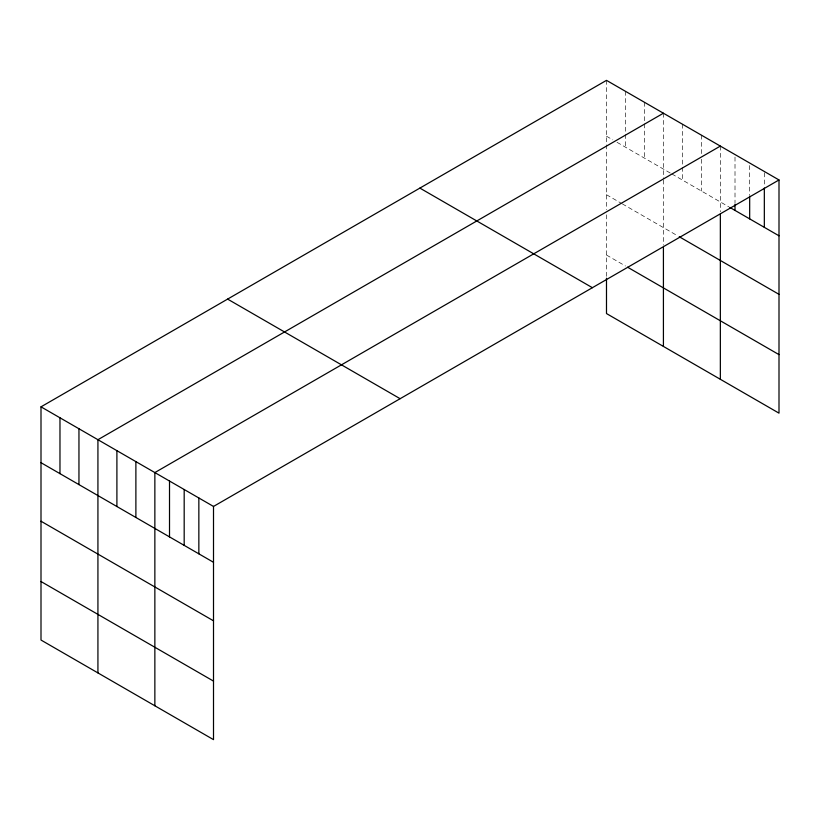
<?xml version="1.0" encoding="UTF-8"?>
<svg xmlns="http://www.w3.org/2000/svg" width="820" height="820" viewBox="0 0 820 820"><rect width="100%" height="100%" fill="white"/><g stroke="black" fill="none" stroke-linecap="round" stroke-linejoin="round"><path stroke-width="0.61" stroke-dasharray="4.1 3.07" d="M606.492 136.212L612.817 139.861M617.029 142.301L670.801 173.338M671.857 173.953L728.724 206.784M606.492 194.74L621.252 203.257M622.308 203.862L678.181 236.129M606.492 255.04L625.465 265.987M764.332 172.764L764.332 186.724M749.675 165.558L749.675 194.76M735.007 157.102L735.007 202.796M720.349 146.093L720.349 211.703M701.366 135.136L701.366 154.18M701.366 159.254L701.366 190.988M682.394 124.179L682.394 166.071M682.394 167.341L682.394 180.031M663.421 113.221L663.421 178.832M663.421 180.051L663.421 245.19M644.438 102.274L644.438 122.58M644.438 123.851L644.438 158.127M625.465 91.317L625.465 133.199M625.465 134.47L625.465 147.169M606.492 80.36L606.492 209.807M606.492 214.84L606.492 278.205"/><path stroke-width="1.23" d="M779 179.959L213.507 506.442L213.507 739.64L41 640.041L41 406.843L606.492 80.36L779 179.959L779 413.157L606.492 313.558L606.492 278.205M663.421 113.221L97.928 439.704L97.928 672.912M720.349 146.093L154.857 472.576L154.857 705.774M729.769 207.388L779 235.811M679.237 236.734L779 294.339M627.577 267.207L779 354.63M419.881 188.098L592.389 287.697M227.611 299.105L400.119 398.694M41 406.843L213.507 506.442M41 462.695L213.507 562.294M41 521.223L213.507 620.822M41 581.524L213.507 681.112M764.332 187.995L764.332 227.345M749.675 196.031L749.675 218.878M735.007 204.067L735.007 210.412M720.349 214.143L720.349 379.291M663.421 247.701L663.421 346.429M198.85 497.976L198.85 553.828M184.182 489.509L184.182 545.361M169.514 481.043L169.514 536.895M135.884 461.619L135.884 517.471M116.901 450.662L116.901 506.514M78.956 428.757L78.956 484.61M59.973 417.8L59.973 473.652"/></g></svg>
